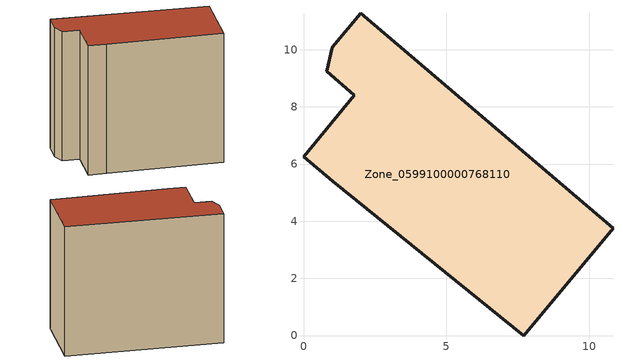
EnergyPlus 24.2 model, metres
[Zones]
Zone_0599100000768110
 floor ground (C_G): 1,10.09 2,11.27 10.83,3.76 7.71,0 1.03,5.39 0,6.25 1.78,8.4 0.81,9.25 z0
 wall outside (C_F): 1.78,8.4 0,6.25 1.03,5.39 7.71,0 10.83,3.76 2,11.27 1,10.09 0.81,9.25 1.78,8.4 z0:10.11
 roof outside (C_R): 0.81,9.25 1.78,8.4 0,6.25 1.03,5.39 7.71,0 10.83,3.76 2,11.27 1,10.09 z10.11
[BUILDING]
Pand.0599100000768110: North Axis=0; Terrain=City; Loads Convergence Tolerance Value=0.04; Temperature Convergence Tolerance Value=0.4; Solar Distribution=FullExterior; Maximum Number of Warmup Days=25; Minimum Number of Warmup Days=1
[Site:Location]
Rotterdam.The.Hague.AP_ZH_NLD Design_Conditions: Latitude=51.96; Longitude=4.45; Time Zone=1; Elevation=-4.5
[SITE:GROUNDTEMPERATURE:BUILDINGSURFACE]
18, 18, 18, 18, 18, 18, 18, 18, 18, 18, 18, 18
[MATERIAL] Thermal Absorptance=0.9; Solar Absorptance=0.7; Visible Absorptance=0.7
Name | Roughness | Thickness | Conductivity | Density | Specific Heat
G.TI.1946 | MediumSmooth | 0.15 | 1 | 540 | 1210
F.TI.1946 | Rough | 0.3 | 0.857143 | 1920 | 840
R.TI.1946 | MediumRough | 0.2 | 0.1 | 1500 | 1000
[CONSTRUCTION]
C_G: G.TI.1946
C_F: F.TI.1946
C_R: R.TI.1946
[ZONE]
Zone_0599100000768110: Type=1; Multiplier=1; Ceiling Height=Autocalculate; Volume=Autocalculate; Floor Area=autocalculate; Part of Total Floor Area=Yes
[ZONEINFILTRATION:DESIGNFLOWRATE]
Infil_Zone_0599100000768110: Zone or ZoneList or Space or SpaceList=Zone_0599100000768110; Schedule=AlwaysOn; Design Flow Rate Calculation Method=Flow/Area; Flow Rate per Floor Area=0.003; Constant Term Coefficient=1; Temperature Term Coefficient=0; Velocity Term Coefficient=0; Velocity Squared Term Coefficient=0
[HVACTEMPLATE:ZONE:IDEALLOADSAIRSYSTEM]
Zone_0599100000768110: Maximum Heating Supply Air Temperature=50; Minimum Cooling Supply Air Temperature=13; Maximum Heating Supply Air Humidity Ratio=0.0156; Minimum Cooling Supply Air Humidity Ratio=0.0077; Heating Limit=NoLimit; Cooling Limit=NoLimit; Dehumidification Control Type=ConstantSensibleHeatRatio; Cooling Sensible Heat Ratio=0.7; Dehumidification Setpoint=60; Humidification Control Type=None; Humidification Setpoint=30; Outdoor Air Method=None; Outdoor Air Flow Rate per Person=0.00944; Outdoor Air Flow Rate per Zone Floor Area=0; Outdoor Air Flow Rate per Zone=0; Demand Controlled Ventilation Type=None; Outdoor Air Economizer Type=NoEconomizer; Heat Recovery Type=None; Sensible Heat Recovery Effectiveness=0.7; Latent Heat Recovery Effectiveness=0.65
[ZONECONTROL:THERMOSTAT]
ThermostatControl_Zone_0599100000768110: Zone or ZoneList=Zone_0599100000768110; Control Type Schedule=DualSetpointControlType; Control 1=Thermostat_Zone_0599100000768110; Temperature Difference Between Cutout And Setpoint=0
[THERMOSTATSETPOINT:DUALSETPOINT]
Thermostat_Zone_0599100000768110: Heating Setpoint Temperature Schedule=HeatingSetpoint_Zone_0599100000768110; Cooling Setpoint Temperature Schedule=CoolingSetpoint_Zone_0599100000768110
[SCHEDULE:COMPACT]
HeatingSetpoint_Zone_0599100000768110: Through: 12/31, For: AllDays, Until: 24:00, 21
CoolingSetpoint_Zone_0599100000768110: Through: 12/31, For: AllDays, Until: 24:00, 24
DualSetpointControlType: Through: 12/31, For: AllDays, Until: 24:00, 4
AlwaysOn: Through: 12/31, For: AllDays, Until: 24:00, 1
